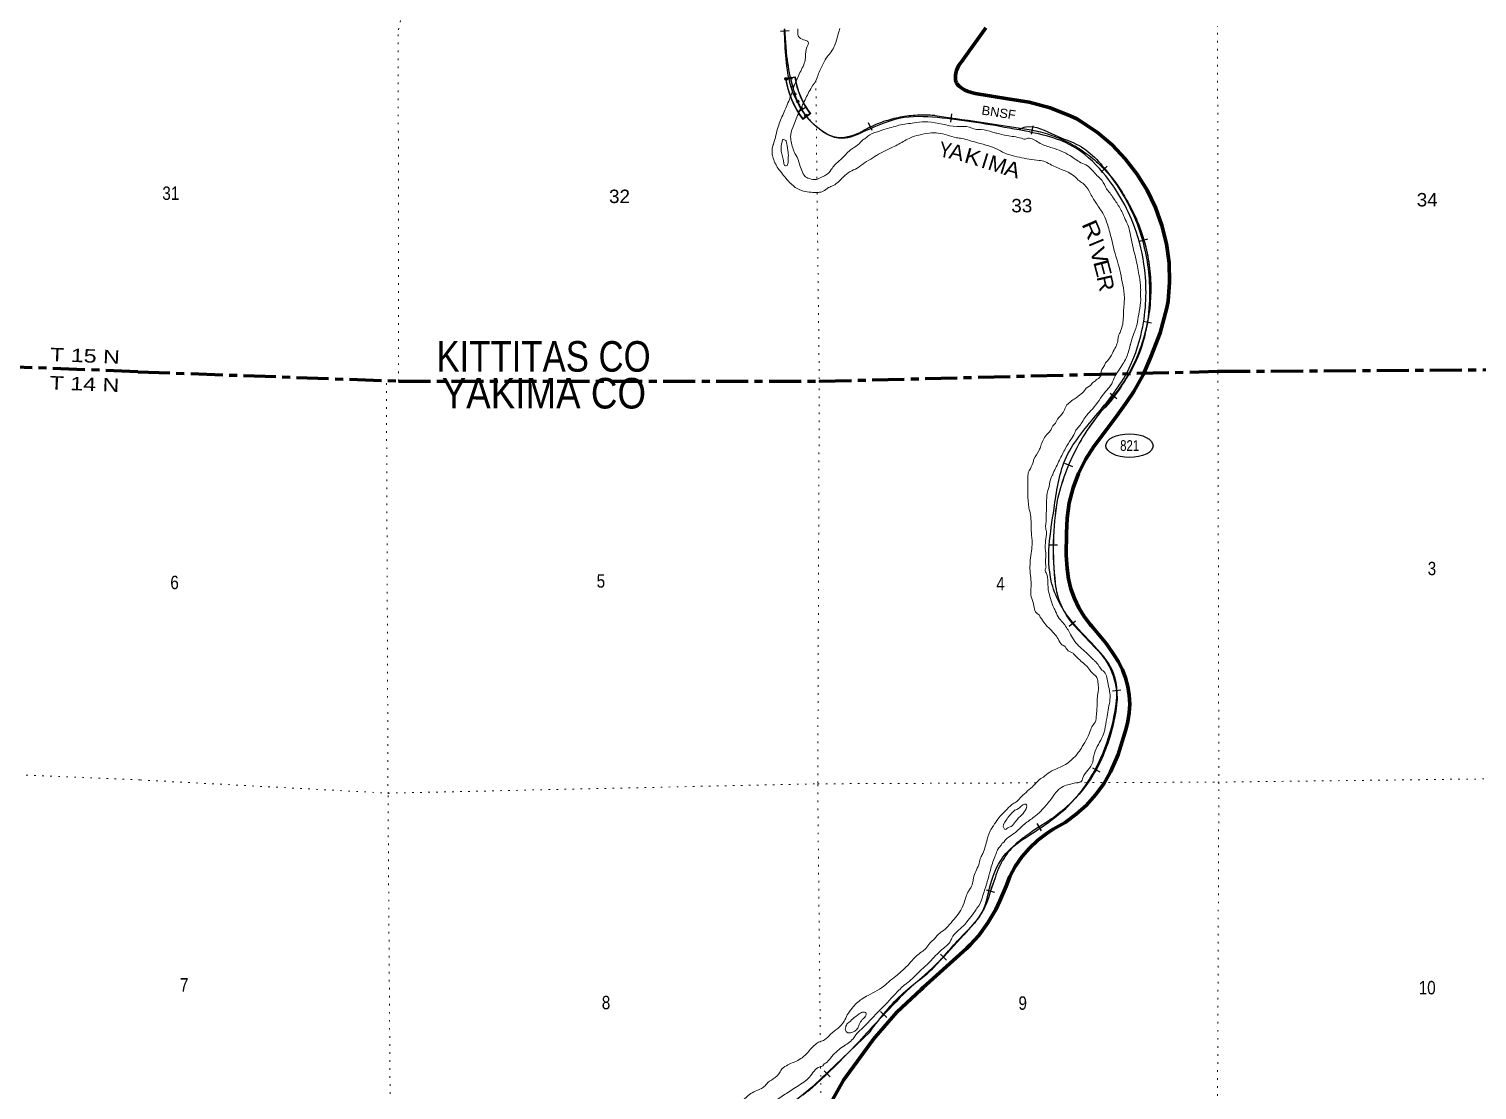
# Model space of a CAD drawing. Header units: feet. Extents: x -6 to 252658, y -374658 to -170635.
# Drawn here: x 124427 to 143383, y -288362 to -274474 of the extents above; entities that cross this region are included whole.
import ezdxf
from ezdxf.enums import TextEntityAlignment as Align

# ---------------------------------------------------------------- set-up
doc = ezdxf.new("R2010")
doc.units = ezdxf.units.FT
doc.header["$LTSCALE"] = 70
doc.header["$PDMODE"] = 32
doc.header["$PDSIZE"] = 35
doc.linetypes.add('DOTTED', pattern=[1.5, 0.3, -1.2])
doc.linetypes.add('LONG_DASH_SHORT_DASH', pattern=[9.9, 6, -1.2, 1.5, -1.2])
for name, color, linetype, lineweight in [('11', 7, 'LONG_DASH_SHORT_DASH', 60), ('17', 7, 'Continuous', 25), ('23', 7, 'Continuous', 70), ('34', 7, 'Continuous', 25), ('39', 7, 'Continuous', 13), ('6', 7, 'DOTTED', 25), ('7', 7, 'DOTTED', 13)]:
    doc.layers.add(name, color=color, linetype=linetype, lineweight=lineweight)
doc.layers.add('12', color=7, linetype='Continuous')
doc.layers.add('41', color=7, linetype='Continuous')

msp = doc.modelspace()

# ---------------------------------------------------------------- linework, layer by layer
at = {"layer": '11'}
msp.add_line((125851.92, -278960.85), (123724.54, -278878.99), dxfattribs=at)
for points in [[(139991.69, -278955.12), (145289.24, -278925.05), (150562.6, -278877.95), (155787.41, -278802.25), (157314.66, -278795.95)], [(125851.92, -278960.85), (129263.92, -279082.23), (134772.1, -279084.42), (139991.15, -278955.12)]]:
    msp.add_lwpolyline(points, dxfattribs=at)
at = {"layer": '17'}
msp.add_ellipse((138832.83, -279928.24), major_axis=(-309.24, 1), ratio=0.500121, dxfattribs=at)
at = {"layer": '23'}
for points in [[(138166.66, -280291.6), (138257.04, -280110.19), (138365.88, -279939.22), (138645.97, -279568.49), (138798.95, -279355.83), (138890.14, -279221.01), (139013.8, -278999.3), (139113.61, -278765.88), (139235.05, -278450.14), (139322.82, -278123.43), (139340.05, -278036.85), (139358.5, -277786.9), (139350.73, -277536.4), (139316.81, -277288.08), (139257.12, -277044.67), (139172.31, -276808.83), (139063.32, -276583.14), (138931.33, -276370.09), (138777.8, -276172), (138604.4, -275991.04), (138413.04, -275829.2), (138205.81, -275688.25), (138143.77, -275651.91), (138056.15, -275610.44), (137793.09, -275507.9), (137520.75, -275433.42), (137242.12, -275387.82), (136812.08, -275318.18), (136766.07, -275307.91), (136721.39, -275292.9), (136678.53, -275273.29), (136637.94, -275249.32), (136623.25, -275238.42), (136598.27, -275219.72), (136577.04, -275194.7), (136571.38, -275185.77), (136564.96, -275172.81), (136559.92, -275159.24), (136556.33, -275145.23), (136555.77, -275141.46), (136553.63, -275116.46), (136554.86, -275091.46), (136555.26, -275083.29), (136560.33, -275050.66), (136568.79, -275018.75), (136580.53, -274987.89), (136595.44, -274958.43), (136613.34, -274930.69), (136634.05, -274904.98), (136950.43, -274457.32)], [(134478.47, -289321.91), (135089.67, -288234.72), (135484.09, -287694.86), (135505.23, -287669.03), (135788.31, -287341.45), (136104.08, -287045.25), (136134.29, -287020), (136698.28, -286510.9), (136723.33, -286488.29), (136745.9, -286463.34), (136859.62, -286337.63), (136979.47, -286173.49), (137081.5, -285997.73), (137135.29, -285883.8), (137218.25, -285693.36), (137265.57, -285568.28), (137338.65, -285434.93), (137425.27, -285309.96), (137524.48, -285194.73), (137635.19, -285090.5), (137756.19, -284998.41), (137833.44, -284949.26), (137989.58, -284859.27), (138135.46, -284753.45), (138269.48, -284632.97), (138390.18, -284499.14), (138496.22, -284353.42), (138586.45, -284197.42), (138659.88, -284032.84), (138683.1, -283968.72), (138789.5, -283629.05), (138811.12, -283539.81), (138829.36, -283425.69), (138835.56, -283310.29), (138829.67, -283194.88), (138811.75, -283080.71), (138781.99, -282969.04), (138740.73, -282861.09), (138688.4, -282758.05), (138633.05, -282671.46), (138530.3, -282523.21), (138335.09, -282286.3), (138322.19, -282271.44), (138240, -282164.45), (138169.44, -282049.45), (138111.29, -281927.7), (138066.19, -281800.55), (138034.62, -281669.37), (138016.94, -281535.62), (138003.82, -281361.48), (138006.33, -281071.35), (138015.17, -280878.17), (138045.06, -280677.7), (138095.74, -280481.47), (138166.66, -280291.6)]]:
    msp.add_lwpolyline(points, dxfattribs=at)
at = {"layer": '34', "lineweight": 13}
for p, q in [((134314.65, -274475.5), (134337.75, -274768.92)), ((134330.46, -275119.77), (134459.52, -275100.26)), ((134340.11, -275126.4), (134452.83, -275109.36)), ((134555.72, -275657.34), (134660.65, -275582.28)), ((134650.34, -275579.81), (134557.6, -275646.15)), ((134694.25, -275717.8), (134694.41, -275717.94)), ((136722.12, -275669.98), (137547.91, -275796.29)), ((138100.99, -282273.75), (138387.93, -282578.53))]:
    msp.add_line(p, q, dxfattribs=at)
at = {"layer": '34'}
for p, q in [((134265.7, -274502.29), (134375.97, -274493.6)), ((134493.59, -275558.61), (134587.65, -275500.4)), ((136493.6, -275695.66), (136508.92, -275586.11)), ((135464.95, -275804.95), (135418.1, -275704.75)), ((137551.71, -275851.47), (137572.38, -275742.81)), ((138460.78, -276347.38), (138540.51, -276270.72)), ((138968.68, -277250.63), (139075.01, -277220.17)), ((139013.48, -278299.96), (139122.16, -278320.53)), ((138581.16, -279239.68), (138667.16, -279309.24)), ((137983.43, -280159.18), (138085.3, -280202.29)), ((137781.01, -281225.63), (137891.61, -281227.25)), ((138042.73, -282292.41), (138126.99, -282220.75)), ((138609.26, -283137.96), (138719.22, -283125.98)), ((138347.08, -284145.55), (138445.06, -284196.87)), ((137617.96, -284875.26), (137677.42, -284968.53)), ((136958.13, -285743.36), (137064.32, -285774.33)), ((136360.34, -286583.21), (136438.12, -286661.85)), ((135575.46, -287335.12), (135655.69, -287411.26)), ((134837.37, -288109.62), (134914.72, -288188.68))]:
    msp.add_line(p, q, dxfattribs=at)
for points in [[(134315.55, -274472.95), (134338.84, -274768.83), (134340.15, -274784.12), (134344.72, -274828.38), (134350.27, -274872.31), (134356.29, -274916.09), (134363.2, -274960.12), (134370.75, -275003.66), (134379.1, -275047.19), (134388.5, -275090.65), (134398.3, -275133.71), (134408.9, -275176.76), (134420.55, -275219.73), (134432.59, -275262.32), (134443.5, -275298.23), (134447.7, -275313.37), (134452.22, -275328.3), (134456.99, -275343.17), (134461.96, -275358.07), (134467.26, -275372.8), (134472.79, -275387.37), (134478.52, -275401.98), (134484.58, -275416.41), (134490.86, -275430.67), (134497.43, -275444.97), (134504.21, -275459.01), (134511.16, -275473.01), (134518.46, -275486.91), (134525.98, -275500.57), (134533.76, -275514.16), (134541.68, -275527.62), (134549.95, -275540.98), (134558.35, -275554.12), (134567.08, -275567.17), (134575.95, -275579.99), (134585.08, -275592.76), (134594.42, -275605.27), (134604, -275617.63), (134613.72, -275629.85), (134623.77, -275641.89), (134633.97, -275653.8), (134644.38, -275665.47), (134654.94, -275677), (134665.79, -275688.27), (134676.81, -275699.41), (134687.94, -275710.31), (134694.99, -275716.99), (134709.88, -275730.12), (134725.01, -275742.85), (134740.35, -275755.33), (134755.95, -275767.71), (134771.75, -275779.67), (134787.7, -275791.3), (134803.88, -275802.85), (134820.27, -275813.97), (134836.82, -275824.77), (134853.67, -275835.39), (134870.59, -275845.6), (134887.64, -275855.64), (134898.95, -275861.95), (134900.8, -275862.8), (134906.8, -275865.41), (134912.86, -275867.97), (134918.9, -275870.36), (134925.03, -275872.65), (134931.19, -275874.87), (134937.38, -275876.98), (134943.61, -275878.93), (134949.89, -275880.83), (134956.18, -275882.6), (134962.51, -275884.26), (134968.84, -275885.78), (134975.23, -275887.22), (134981.63, -275888.58), (134988.05, -275889.76), (134994.49, -275890.87), (135000.97, -275891.85), (135007.46, -275892.73), (135013.94, -275893.47), (135020.45, -275894.13), (135026.94, -275894.67), (135033.49, -275895.08), (135040, -275895.39), (135046.56, -275895.59), (135053.08, -275895.65), (135059.64, -275895.63), (135066.16, -275895.46), (135072.7, -275895.2), (135079.2, -275894.84), (135085.75, -275894.35), (135092.24, -275893.71), (135098.73, -275893), (135105.26, -275892.16), (135105.56, -275892.13), (135119.37, -275889.5), (135133.06, -275886.55), (135146.73, -275883.38), (135160.44, -275880.02), (135174, -275876.37), (135187.45, -275872.49), (135200.96, -275868.44)], [(135200.96, -275868.44), (135214.32, -275864.09), (135227.55, -275859.52), (135240.82, -275854.68), (135253.89, -275849.65), (135266.94, -275844.46), (135279.92, -275838.95), (135292.69, -275833.22), (135305.43, -275827.27), (135318.06, -275821.17), (135328.05, -275816.09), (135340.43, -275808.86), (135364.63, -275795.3), (135389.23, -275782.13), (135413.96, -275769.3), (135438.94, -275756.84), (135464.13, -275745.07), (135489.62, -275733.49), (135515.19, -275722.42), (135541, -275711.86), (135566.88, -275701.82), (135593.04, -275692.13), (135619.3, -275682.78), (135645.77, -275674.13), (135672.35, -275665.8), (135699.16, -275658.01), (135726.09, -275650.54), (135753.07, -275643.75), (135780.16, -275637.28), (135807.33, -275631.32), (135834.74, -275625.88), (135862.07, -275620.92), (135889.66, -275616.32), (135917.16, -275612.36), (135944.92, -275608.75), (135972.56, -275605.78), (136000.33, -275603.15), (136028.01, -275600.99), (136055.94, -275599.36), (136083.76, -275598.35), (136111.54, -275597.67), (136139.55, -275597.49), (136167.32, -275597.78), (136195.18, -275598.57), (136223.1, -275600), (136250.79, -275601.73), (136278.58, -275603.95), (136285.82, -275604.68), (136462.28, -275633.52), (136638.37, -275658.13), (136722.27, -275668.9), (137548.09, -275795.21), (137578.54, -275801), (137608.67, -275807.45), (137638.71, -275814.42), (137668.86, -275821.78), (137698.71, -275829.8), (137728.28, -275838.31), (137757.97, -275847.19), (137787.35, -275856.75), (137816.47, -275866.8), (137845.66, -275877.39), (137874.41, -275888.45), (137903.08, -275899.86), (137931.64, -275911.96), (137959.75, -275924.51), (137987.76, -275937.59), (138015.53, -275950.99), (138043.18, -275965.09), (138070.42, -275979.47), (138097.53, -275994.54), (138124.21, -276009.9), (138150.82, -276025.78), (138176.97, -276042.12), (138202.85, -276058.95), (138228.5, -276076.1), (138253.83, -276093.91), (138278.94, -276112.03), (138303.59, -276130.61), (138328.02, -276149.51), (138351.97, -276169.05), (138375.67, -276188.9), (138398.96, -276209.03), (138421.99, -276229.65), (138444.56, -276250.74), (138466.87, -276272.31), (138488.8, -276293.99), (138510.25, -276316.31), (138531.29, -276338.9), (138552.1, -276361.81), (138572.31, -276384.98), (138592.22, -276408.81), (138611.76, -276432.75), (138630.67, -276457.11), (138649.38, -276481.63), (138667.61, -276506.77), (138685.28, -276531.99), (138702.54, -276557.49), (138719.54, -276583.48), (138735.77, -276609.7), (138751.8, -276636.05)], [(138751.8, -276636.05), (138767.21, -276662.83), (138782.38, -276689.93), (138783.73, -276692.52), (138790.8, -276704.34), (138811, -276738.75), (138830.34, -276773.68), (138849.23, -276808.87), (138867.5, -276844.21), (138885.2, -276880.01), (138902.14, -276916.15), (138918.53, -276952.73), (138934.42, -276989.28), (138949.43, -277026.35), (138963.79, -277063.56), (138977.73, -277101.03), (138990.85, -277138.53), (139003.27, -277176.68), (139015.2, -277214.78), (139026.17, -277253.09), (139036.83, -277291.47), (139046.61, -277330.39), (139055.7, -277369.12), (139064.15, -277408.01), (139072.04, -277447.35), (139078.91, -277486.59), (139085.47, -277525.9), (139091.08, -277565.42), (139096.26, -277605.2), (139100.53, -277644.71), (139104.05, -277684.53), (139107.07, -277724.31), (139109.45, -277764.23), (139110.82, -277804.05), (139111.75, -277844.13), (139111.98, -277884.04), (139111.37, -277923.97), (139110.07, -277963.73), (139108.14, -278003.63), (139105.7, -278043.49), (139102.25, -278083.23), (139098.28, -278122.93), (139093.49, -278162.64), (139088.18, -278202.31), (139081.99, -278241.68), (139075.29, -278281), (139067.88, -278320.15), (139059.65, -278359.32), (139050.84, -278398.12), (139041.39, -278437.07), (139031.18, -278475.53), (139020.32, -278514.12), (139008.71, -278552.23), (138996.57, -278590.29), (138983.86, -278627.98), (138970.33, -278665.7), (138956.02, -278702.92), (138941.32, -278739.9), (138925.81, -278776.9), (138909.83, -278813.34), (138893.14, -278849.61), (138875.57, -278885.58), (138862.39, -278911.97), (138857.71, -278920.8), (138839.76, -278954.36), (138821.34, -278987.49), (138802.14, -279020.5), (138782.29, -279052.9), (138762.13, -279085.02), (138741.19, -279117.01), (138719.92, -279148.4), (138698.03, -279179.51), (138680.57, -279203.23), (138674.62, -279210.95), (138572.88, -279336.75), (138473.4, -279464.16), (138464.16, -279477.12), (138449.97, -279494.42), (138419.34, -279532.51), (138389.22, -279570.97), (138360.11, -279610.16), (138331.51, -279649.72), (138303.65, -279689.97), (138276.3, -279730.58), (138250.01, -279771.65), (138224.21, -279813.09), (138199.22, -279854.94), (138174.95, -279897.47), (138151.51, -279940.15), (138128.54, -279983.46), (138106.67, -280026.95), (138085.26, -280071.09), (138064.96, -280115.42), (138045.15, -280160.1), (138026.19, -280204.92), (138007.96, -280250.43), (137990.84, -280296.13), (137974.26, -280341.91), (137958.43, -280388.38), (137943.47, -280434.71), (137929.29, -280481.45)], [(137929.29, -280481.45), (137916.18, -280528.64), (137903.65, -280575.66), (137891.92, -280623.09), (137887.88, -280640.94), (137877.08, -280708.27), (137867.89, -280775.49), (137859.85, -280842.91), (137852.51, -280910.84), (137846.78, -280978.64), (137842.26, -281046.24), (137838.45, -281114.36), (137836.24, -281182.35), (137835.26, -281250.15), (137835.35, -281318.52), (137836.73, -281386.32), (137838.88, -281454.25), (137842.57, -281522.42), (137847.54, -281590.03), (137853.66, -281657.82), (137860.61, -281725.36), (137862.02, -281736.51), (137863.9, -281753.11), (137866.14, -281769.56), (137868.68, -281785.98), (137871.41, -281802.47), (137874.51, -281818.82), (137877.89, -281835.06), (137881.47, -281851.37), (137885.41, -281867.52), (137889.63, -281883.58), (137894.14, -281899.68), (137898.93, -281915.57), (137903.89, -281931.44), (137909.23, -281947.26), (137914.85, -281962.87), (137920.74, -281978.45), (137926.82, -281993.91), (137933.28, -282009.33), (137939.9, -282024.54), (137946.9, -282039.71), (137954.07, -282054.67), (137961.52, -282069.6), (137969.24, -282084.3), (137977.25, -282098.89), (137985.42, -282113.36), (137993.97, -282127.7), (138002.69, -282141.91), (138011.68, -282155.9), (138020.84, -282169.79), (138030.36, -282183.44), (138040.07, -282196.98), (138049.94, -282210.3), (138060.09, -282223.51), (138070.5, -282236.48), (138081.19, -282249.34), (138091.95, -282261.99), (138101.8, -282273.01), (138388.71, -282577.76), (138400.25, -282589.08), (138411.5, -282600.62), (138422.55, -282612.36), (138433.53, -282624.3), (138444.2, -282636.44), (138454.6, -282648.71), (138464.94, -282661.17), (138474.95, -282673.85), (138484.72, -282686.66), (138494.35, -282699.72), (138503.65, -282712.86), (138512.82, -282726.14), (138521.74, -282739.68), (138530.33, -282753.29), (138538.73, -282767.1), (138546.93, -282780.98), (138554.88, -282795.12), (138562.56, -282809.27), (138569.99, -282823.68), (138577.15, -282838.09), (138584.12, -282852.71), (138590.77, -282867.4), (138597.15, -282882.23), (138603.34, -282897.11), (138609.2, -282912.21), (138614.88, -282927.37), (138620.22, -282942.6), (138625.37, -282957.91), (138630.13, -282973.35), (138634.69, -282988.84), (138638.99, -283004.35), (138643.03, -283020), (138646.75, -283035.72), (138650.2, -283051.57), (138653.47, -283067.36), (138656.33, -283083.28), (138658.94, -283099.2), (138661.34, -283115.2), (138663.43, -283131.14), (138665.19, -283147.28), (138666.75, -283163.36), (138667.92, -283179.44)], [(138667.92, -283179.44), (138668.95, -283195.53), (138669.6, -283211.75), (138669.98, -283227.85), (138670.11, -283243.95), (138669.97, -283260.18), (138669.43, -283276.28), (138669.31, -283280.71), (138664.52, -283323.38), (138658.77, -283365.87), (138652.49, -283408.32), (138645.44, -283450.59), (138637.5, -283492.91), (138628.94, -283534.84), (138619.7, -283576.94), (138609.61, -283618.54), (138598.85, -283660.3), (138587.24, -283701.56), (138575.1, -283742.77), (138562.31, -283783.6), (138548.63, -283824.49), (138534.12, -283864.85), (138519.18, -283904.96), (138503.37, -283945.12), (138487.03, -283984.68), (138469.94, -284024.07), (138451.88, -284063.17), (138433.53, -284101.81), (138414.41, -284140.28), (138394.63, -284178.06), (138377.03, -284208.17), (138358.85, -284237.71), (138340.16, -284266.94), (138321.02, -284296.15), (138301.29, -284324.79), (138281.14, -284352.94), (138260.55, -284381.09), (138239.35, -284408.65), (138217.75, -284435.75), (138195.53, -284462.71), (138173, -284489.04), (138150.11, -284515.17), (138126.53, -284540.9), (138102.64, -284565.99), (138078.23, -284590.77), (138053.57, -284615.19), (138028.23, -284639.21), (138002.73, -284662.68), (137976.55, -284685.76), (137950.22, -284708.29), (137923.37, -284730.52), (137896.2, -284752.1), (137868.62, -284773.22), (137840.79, -284793.96), (137812.37, -284814.15), (137783.7, -284833.95), (137754.72, -284853.11), (137725.49, -284871.9), (137719.45, -284875.52), (137696.37, -284890.02), (137637.25, -284927.72), (137578.56, -284966.6), (137520.56, -285007.01), (137467.47, -285044.86), (137452.8, -285054.94), (137438.46, -285065.29), (137424.29, -285075.9), (137410.15, -285086.73), (137396.32, -285097.84), (137382.75, -285109.15), (137369.21, -285120.67), (137355.98, -285132.48), (137343.01, -285144.49), (137330.12, -285156.8), (137317.57, -285169.25), (137305.14, -285181.88), (137292.93, -285194.83), (137281.08, -285207.92), (137269.38, -285221.26), (137257.88, -285234.73), (137246.61, -285248.51), (137238.51, -285258.74), (137232.47, -285266.81), (137221.98, -285281.28), (137211.63, -285295.9), (137201.57, -285310.81), (137191.86, -285325.8), (137182.37, -285341.03), (137173.1, -285356.33), (137164.11, -285371.93), (137155.41, -285387.54), (137146.99, -285403.44), (137138.86, -285419.36), (137130.95, -285435.49), (137123.39, -285451.71), (137116.12, -285468.07), (137109.07, -285484.53), (137102.37, -285501.21), (137095.9, -285517.96), (137089.77, -285534.8), (137083.87, -285551.71)], [(137083.87, -285551.71), (137078.39, -285568.8), (137077.99, -285570.02), (137024.84, -285718.93), (137005.18, -285786.34), (137000.82, -285802.85), (136996.09, -285819.19), (136991.07, -285835.45), (136985.85, -285851.76), (136980.27, -285867.88), (136974.44, -285883.84), (136968.38, -285899.84), (136961.97, -285915.64), (136955.3, -285931.27), (136948.34, -285946.93), (136941.13, -285962.33), (136933.73, -285977.67), (136925.95, -285992.92), (136917.94, -286007.91), (136909.64, -286022.82), (136901.18, -286037.59), (136892.34, -286052.26), (136883.36, -286066.7), (136874.01, -286081.03), (136864.51, -286095.13), (136854.73, -286109.14), (136844.72, -286122.91), (136834.44, -286136.5), (136824, -286149.95), (136813.2, -286163.2), (136802.25, -286176.32), (136791.05, -286189.17), (136783.53, -286197.59), (136664.99, -286331.89), (136402.88, -286617.94), (136306.34, -286713.42), (136208.16, -286806.15), (136108.35, -286897.22), (136007.46, -286986.85), (136007.2, -286986.96), (135976.94, -287012.39), (135947.08, -287038.71), (135917.69, -287065.17), (135888.66, -287092.25), (135860.16, -287120.12), (135832.14, -287148.12), (135804.62, -287176.58), (135777.61, -287205.84), (135751.5, -287232.75), (135572.55, -287421.29), (135397.04, -287614.93), (135290.73, -287731.55), (134989.54, -288040.58), (134882.52, -288141.83), (134846.32, -288177.25), (134791.21, -288229.71), (134734.67, -288281.09), (134677.93, -288331.52), (134620.35, -288380.95)], [(130859.99, -291520.25), (132789.64, -289898.78), (133662.62, -289145.03), (134705.45, -288297.51), (135436.38, -287599.16)]]:
    msp.add_lwpolyline(points, dxfattribs=at)
at = {"layer": '34', "lineweight": 13}
for points in [[(137076.95, -285569.66), (137023.8, -285718.59), (137004.13, -285786.04)], [(136782.71, -286196.85), (136664.18, -286331.15), (136402.09, -286617.17)], [(135396.23, -287614.19), (135289.93, -287730.79), (134988.77, -288039.79), (134881.76, -288141.03)]]:
    msp.add_lwpolyline(points, dxfattribs=at)
for centre, radius, start, end in [((136869.04, -274543.66), 2541.29, 185.0852, 197.27991), ((135487.61, -274951.62), 1168.73, 188.27041, 217.13332), ((135487.61, -274951.62), 1160.73, 188.66044, 216.75249), ((135487.61, -274951.62), 1046.73, 188.66744, 216.88049), ((135487.61, -274951.62), 1038.73, 188.27042, 217.31233), ((135308.72, -275063.52), 897.59, 195.17836, 226.79699), ((136134.49, -277194.36), 1595.77, 84.56336, 120.33325), ((137990.5, -265533.34), 10215.68, 260.39338, 262.86774), ((135450.8, -274869.5), 1136.65, 228.27183, 240.92607), ((137227.35, -277536.3), 1769.29, 28.46383, 79.56158), ((135054.24, -275521.05), 375.69, 245.50244, 277.87671), ((134959.23, -275100.41), 806.21, 280.46985, 297.26707), ((136824.56, -277873.07), 2286.28, 332.98761, 31.0732), ((136928.21, -277906.89), 2178.63, 323.50771, 332.54196), ((145858.17, -285097.06), 9288.46, 140.6093, 142.76268), ((140615.67, -281267.07), 2799.83, 140.24202, 167.07311), ((141733.01, -281279.78), 3898.93, 170.56639, 186.72907), ((138810.25, -281634.54), 954.79, 186.13819, 222.02605), ((137744.61, -283242.35), 924.4, 357.62684, 45.89876), ((136222.43, -283022.4), 2459.39, 331.98672, 353.9731), ((136668.85, -283182.93), 1991.03, 301.82872, 330.03104), ((139841.43, -288305.37), 4034.3, 121.7441, 126.05772), ((138038.32, -285885.44), 1017.2, 124.18163, 141.91926), ((138057.82, -285878.26), 1028.27, 142.90405, 162.5353), ((136059.14, -285541.78), 976.04, 317.8445, 345.5076), ((130916.26, -281133.57), 7756.56, 311.01826, 315.01169), ((137457.52, -288738.87), 2275.36, 129.6087, 137.61657), ((146519.02, -297580.09), 14934.38, 135.99614, 138.13998), ((131818.68, -285041.74), 4357.53, 308.99487, 314.66331)]:
    msp.add_arc(centre, radius, start, end, dxfattribs=at)
at = {"layer": '34', "linetype": 'DOTTED', "lineweight": 100}
msp.add_arc((135487.61, -274951.62), 1105.96, 188.2704, 217.31231, dxfattribs=at)
at = {"layer": '34'}
for points in [[(135436.38, -287599.16), (135879.81, -287085.84), (136228.71, -286797.97), (136606.69, -286381.49), (136906.9, -286027.87), (137014.4, -285671.93), (137215.83, -285267.02), (137526.98, -285023.61), (138057.59, -284617.83), (138454.2, -284022.68), (138634.31, -283461.52), (138646.39, -282972.02), (138090.48, -282244.8), (137809.06, -281699.71), (137845.51, -280752.69), (137990.88, -280115.6), (138391.62, -279534.43), (138796.58, -278977.31), (138996.79, -278419.96), (139032.51, -277627.37), (138895.38, -277056.92), (138484.19, -276352.47), (138083.92, -276006.97), (137387.67, -275796.45), (136380.73, -275640.8), (135884.88, -275635.12), (135354.43, -275818.28), (135078.14, -275906.96), (134685.08, -275707.83), (134406.23, -275236.9), (134317.79, -274483.5)], [(137387.58, -275784.41), (137475.67, -275755.56), (137858.25, -275865.21), (138172.29, -275999.13), (138593.07, -276413.71), (138865.75, -276868.64), (139016.26, -277294.46), (139093.94, -278023.97), (138898.35, -278861.44), (138717.77, -279160.51), (138483.31, -279455.41), (138424.79, -279504.55)]]:
    msp.add_spline(points, degree=3, dxfattribs=at)
msp.add_point((134340.11, -275126.4), dxfattribs=at)
at = {"layer": '39'}
for points in [[(134392.86, -275367.87), (134519.3, -275045.71), (134586.39, -274881.82), (134605.49, -274726.93), (134623.85, -274638.27), (134587.38, -274620.94), (134512.41, -274586.34), (134495.89, -274562.59), (134493.27, -274530.53), (134492.11, -274472.49)], [(134500.25, -275582.49), (134586.42, -275401.52), (134671.62, -275239.28), (134739.62, -275121.53), (134756.79, -275075.03), (134822.23, -274929.24), (134878.62, -274833.78), (134902.2, -274807.23), (134989.53, -274650.96), (135025.25, -274525.82), (135042.45, -274468.7)], [(138461.03, -278994.5), (138458.55, -278983.44), (138504.7, -278878.18), (138527.93, -278833.57), (138543.72, -278819.21), (138610.02, -278717.54), (138652.58, -278634.41), (138679.16, -278555.62), (138690.05, -278495.2), (138716.86, -278428.45), (138753.4, -278241.1), (138754.09, -278172.87), (138766.65, -277992.02), (138745.3, -277821.9), (138675.14, -277516.31), (138666.57, -277488.39), (138586.3, -277178.99), (138532.6, -276997.47), (138482.22, -276884.11), (138382.93, -276733.62), (138303.99, -276596.75), (138221.68, -276494.06), (138162.67, -276453.11), (138129.9, -276419.66), (137833.81, -276267.12), (137667.79, -276196.21), (137649.69, -276194.57), (137391.89, -276153.61), (137264.78, -276122.07), (137143.32, -276070.34), (137127.07, -276060.63), (136842.08, -275964.03), (136638.21, -275907.95), (136567.73, -275897.34), (136329.61, -275835.91), (136211.2, -275838.31), (136075.15, -275863.11), (135967.38, -275897.4), (135889.84, -275937.08), (135732.88, -276022.52), (135522.11, -276129.11), (135474.51, -276160.17), (135365.34, -276224.57), (135268.34, -276296.76), (135174.83, -276340.79), (135083.86, -276412.84), (135068.12, -276429.21), (135030.72, -276468.1), (134953.49, -276523.83), (134893.79, -276551.12), (134822.43, -276598.72), (134760.47, -276614.01), (134664.06, -276611.94), (134567.37, -276595.83), (134458.02, -276547.87), (134400.85, -276498.86), (134275.59, -276354.9), (134234.35, -276299.55), (134163.13, -276146.49), (134153.89, -276084.47), (134170.05, -275985.82), (134173.87, -275975.7), (134233.83, -275753.77), (134302.79, -275581.83), (134381.51, -275395.63), (134392.86, -275367.87)], [(136039.22, -275698.52), (135940.25, -275713.18), (135841.28, -275727.85), (135738.65, -275757.17), (135647.01, -275782.83), (135533.38, -275819.48), (135406.95, -275879.34), (135368.46, -275910.5), (135357.35, -275915.72), (135300.23, -275973.05), (135207.1, -276037.14), (135195.22, -276045.41), (135074.99, -276162.21), (134972.41, -276256.57), (134929.35, -276313.62), (134854.51, -276389.38), (134792.84, -276418.72), (134759.07, -276437.46), (134709.01, -276444.49), (134622.31, -276426.17), (134593.9, -276410.69), (134575.42, -276388.99), (134533.6, -276303.56), (134470.05, -276132.27), (134463.84, -276122.36), (134408.67, -275968.97), (134397.03, -275886.93), (134424.81, -275765.98), (134499.59, -275583.87), (134500.25, -275582.49)], [(138156.31, -284336.75), (138196.44, -284328.05), (138223.84, -284275.74), (138287.82, -284173.71), (138352.08, -284070.09), (138359.46, -284017.33), (138456.92, -283781.05), (138493.61, -283706.08), (138508.51, -283645.58), (138535.4, -283498.66), (138553.73, -283388.7), (138577.56, -283166.94), (138553.73, -283047.81), (138502.41, -282890.2), (138473.09, -282864.54), (138403.26, -282770.86), (138370.53, -282739.41), (138358.25, -282727.62), (138206.86, -282582.2), (138170.12, -282550.83), (138048.25, -282374.71), (137961.4, -282244.03), (137899.44, -282169.92), (137855.71, -282073.6), (137824.37, -282010.02), (137809.31, -281958.16), (137776.65, -281849.2), (137763.82, -281711.74), (137741.83, -281594.44), (137727.17, -281561.45), (137740.57, -281518.11), (137738.22, -281500.1), (137737.19, -281343.61), (137730.83, -281279.21), (137734.5, -281180.25), (137745.49, -281055.62), (137734.5, -280989.64), (137741.83, -280927.33), (137741.62, -280845.91), (137744.56, -280789.66), (137747.78, -280645.13), (137763.36, -280516.4), (137780.42, -280463.89), (137808.23, -280344.94), (137827.61, -280308.44), (137835.28, -280290.23), (137916.28, -280118.03), (137996.58, -279961.48), (138066.22, -279847.85), (138113.87, -279767.21), (138132.2, -279726.89), (138176.19, -279671.9), (138274.34, -279528.93), (138347.08, -279449.2), (138520.74, -279221.05), (138586.08, -279141.4), (138634.32, -279040.1), (138747.24, -278857.24), (138787.95, -278782.17), (138842.9, -278612.52), (138844.76, -278604.45), (138907.34, -278414.58), (138932, -278339.84), (138953.6, -278210.99), (138978.68, -278053.97), (138978.83, -277957.65), (138979.05, -277865.34), (138962.13, -277717.2), (138919.81, -277501.35), (138847.3, -277177.74), (138818.91, -277059.92), (138776.95, -276966.46), (138732.82, -276865.02), (138656.04, -276736.14), (138566.56, -276609.4), (138551.9, -276591.07), (138533.57, -276565.41), (138474, -276458.88), (138406.4, -276390.02), (138281.53, -276266.12), (138196.35, -276224.52), (138054.07, -276132.25), (137819.19, -276030.63), (137665.45, -275971.52), (137521.56, -275902.18), (137503.49, -275902.55), (137481.58, -275912.96), (137419.27, -275905.63), (137228.66, -275868.97), (137096.7, -275839.65), (137041.72, -275824.98), (136890.89, -275788.48), (136812.63, -275786.49), (136737.49, -275760.22), (136574.37, -275749.84), (136194.28, -275690.15), (136039.22, -275698.52)], [(134292.83, -275920.12), (134271.46, -276037.95), (134276.52, -276092.03), (134309.42, -276235.84), (134317.96, -276261.75), (134340.15, -276267.32), (134357.86, -276248.91), (134362.96, -276200.65), (134367.15, -276106.25), (134360.35, -276066.26), (134339.95, -275946.28), (134333.7, -275934.36), (134293.29, -275921.13)], [(138101.86, -282654.54), (138087.49, -282638.78), (138063.26, -282631.24), (138006.09, -282582.23), (137993.65, -282562.42), (137948.93, -282533.22), (137899.28, -282457.97), (137847.71, -282386.78), (137708.22, -282233.08), (137677.26, -282189.56), (137664.9, -282173.75), (137654.36, -282147.89), (137629.93, -282130.32), (137570.82, -281981.02), (137542.8, -281881.26), (137544.68, -281770.87), (137530.22, -281542.41), (137549.77, -281307.26), (137559.75, -281200.71), (137549.17, -281068.49), (137536.56, -280831.98), (137516.68, -280738.08), (137501.19, -280559.81), (137502.94, -280339.06), (137515.56, -280264.56), (137521.38, -280254.41), (137567.65, -280155.16), (137582.73, -280104.69), (137650.77, -279988.95), (137671.76, -279932.34), (137747.28, -279788.35), (137808.1, -279714.9), (137823.43, -279676.46), (137850.98, -279647.82), (137889.87, -279582.82), (137966.44, -279492.99), (137993.31, -279428.24), (138109.63, -279317.55), (138200.7, -279251.5), (138257.75, -279190.16), (138263.61, -279182.01), (138336.78, -279124.35), (138352.38, -279099.96), (138376.26, -279089.44), (138395.87, -279064.97), (138425.67, -279048.32), (138445.43, -279031.87), (138462.72, -278991.39)], [(131997.74, -289882.49), (132072.64, -289810.75), (132102, -289772.04), (132237.99, -289640.88), (132437.5, -289472.33), (132504.73, -289418.8), (132691.43, -289314.72), (132829.97, -289211.6), (132948.95, -289134.96), (133214.53, -288957.05), (133339.21, -288864.25), (133423.92, -288780.27), (133504.34, -288682.34), (133524.21, -288671.91), (133614.86, -288583.81), (133628.75, -288575.5), (133680.2, -288536.34), (133797.4, -288471.77), (133858.65, -288420.38), (134015.72, -288340.96), (134063.22, -288305.89), (134080.86, -288283.47), (134169.92, -288217.46), (134258.45, -288123.39), (134268.13, -288105.13), (134341.22, -288043.46), (134490.46, -287974.24), (134567.79, -287924.53), (134636.68, -287852.91), (134725.28, -287762.84), (134776.88, -287731.7), (134782.87, -287729.58), (134842.6, -287704.29), (134919.51, -287632.52), (135014.41, -287556.37), (135096.92, -287462.41), (135139.48, -287379.28), (135202.03, -287291.75), (135258.99, -287226.39), (135328.18, -287170.83), (135411.58, -287122.99), (135641.75, -286981.91), (135683.19, -286944.97), (135776.12, -286870.86), (135892.59, -286768.19), (135910.34, -286751.78), (135986.98, -286665.96), (136111.28, -286553.1), (136166.67, -286509.85), (136221.5, -286438.51), (136282.66, -286383.11), (136353.41, -286303.44), (136377.22, -286288.9), (136456.21, -286221.1), (136536.67, -286125.18), (136607.21, -286035.48), (136667.03, -285909.86), (136728.3, -285756.14), (136755.58, -285713.46), (136782.2, -285636.67), (136793.12, -285578.26), (136796.87, -285564.15), (136865.85, -285394.21), (136886.46, -285317.55), (136911.54, -285264.88), (136970.22, -285081.11), (137023.82, -284945.6), (137051.11, -284902.9), (137113.58, -284811.36), (137229.62, -284686.63), (137318.46, -284608.58), (137368.06, -284577.49), (137399.51, -284542.75), (137561.25, -284393.02), (137691.45, -284274.01), (137705.35, -284265.71), (137788.41, -284199.83), (137848.06, -284170.54), (137997.27, -284099.31), (138066.54, -284047.75), (138162.95, -283945.49), (138215.63, -283866.17), (138325.75, -283643.24), (138339.14, -283608.86), (138382.14, -283547.8), (138399.78, -283447.35), (138407.11, -283370.37), (138410.77, -283264.07), (138418.11, -283176.1), (138424.94, -283061.37), (138422.65, -283047.36), (138406.97, -282963.41), (138352.13, -282908.52), (138308.14, -282857.21), (138282.48, -282824.22), (138231.17, -282776.57), (138101.86, -282654.54)], [(136914.34, -285814.33), (136971.16, -285634.72), (137011.48, -285486.27), (137069.01, -285309.86), (137093.94, -285249.16), (137122.92, -285190.39), (137152.4, -285157.7), (137162.01, -285135.43), (137191.73, -285114.77), (137197.56, -285104.61), (137242.82, -285057.56), (137326.03, -284999.69), (137458.28, -284882.67), (137584.94, -284787.82), (137630.44, -284752.78), (137709.17, -284670.94), (137815.1, -284542.4), (137893.44, -284440.5), (137942.88, -284401.38), (138026.51, -284365.58), (138160.47, -284336.79)], [(137338.23, -284696.47), (137312.53, -284717.05), (137218.33, -284829.31), (137190.36, -284940.23), (137206.65, -284951.94), (137228.45, -284937.45), (137284.19, -284912.25), (137341.14, -284846.9), (137441.48, -284740.55), (137486.08, -284659.39), (137487.7, -284639.29), (137477.33, -284621.44), (137437.34, -284630.27), (137358.19, -284690.05), (137335.02, -284699.59)], [(129180.52, -292447.38), (129268.81, -292341.26), (129348.29, -292195.19), (129394.78, -292107.98), (129443.82, -292048.8), (129494.91, -291991.6), (129529.84, -291928.69), (129561.28, -291893.95), (129740.76, -291727.8), (129835.61, -291649.65), (129884.76, -291596.48), (129939.91, -291541.2), (130042.71, -291458.87), (130232.61, -291312.58), (130337.5, -291234.22), (130390.44, -291168.94), (130404.21, -291154.62), (130443.73, -291121.72), (130550.92, -290955.03), (130601.54, -290873.75), (130676.09, -290783.97), (130693.84, -290767.56), (130705.22, -290733.21), (130811.85, -290640.78), (130883.01, -290583.16), (130964.39, -290535.36), (131035.94, -290497.81), (131137.59, -290459.65), (131207.44, -290438.17), (131293.5, -290424.39), (131303.5, -290422.19), (131478.14, -290420.66), (131554.09, -290403.07), (131621.78, -290373.62), (131715.97, -290261.37), (131771.35, -290218.11), (131842.97, -290184.56), (131894.64, -290157.44), (131969.82, -290099.74), (132058.93, -290035.74), (132137.84, -289963.92), (132277.8, -289830.68), (132372.58, -289748.52), (132497.96, -289691.81), (132547.67, -289666.73), (132654.6, -289590.33), (132660.59, -289588.2), (132785.82, -289523.49), (132845.13, -289476.13), (132870.87, -289457.56), (133006.29, -289400.65), (133016.14, -289390.42), (133057.81, -289365.51), (133178.25, -289260.75), (133316.33, -289133.56), (133458.69, -289020.34), (133502.18, -288985.35), (133569.79, -288951.89), (133589.82, -288949.47), (133654, -288946.18), (133703.59, -288915.08), (133711.47, -288906.89), (133877.4, -288767.1), (133999.77, -288658.3), (134138.12, -288545.16), (134286.74, -288443.84), (134439.36, -288342.45), (134609.79, -288226.65), (134643.28, -288193.87), (134779.2, -288058.71), (134817.05, -288043.9), (134836.62, -288017.42), (134854.53, -288009.03), (134919.51, -287943.52), (135073.33, -287799.96), (135079.27, -287795.83), (135213.77, -287690.79), (135252.07, -287637.91), (135323.54, -287564.61), (135462.83, -287421.65), (135550.8, -287330.01), (135653.44, -287227.38), (135710.25, -287165.07), (135774.4, -287097.26), (135888.03, -286987.29), (135930.18, -286956.14), (136088.7, -286806.77), (136195, -286709.63), (136358.12, -286541.02), (136496.48, -286398.97), (136507.48, -286373.31), (136659.59, -286212.03), (136720.07, -286140.56), (136797.05, -286041.59), (136835.54, -285982.94), (136859.36, -285951.79), (136914.34, -285814.33)], [(135116.46, -287557.83), (135115.75, -287558.91), (135125.16, -287594.83), (135145.57, -287612.48), (135197.71, -287609.42), (135237.5, -287590.57), (135274.89, -287551.69), (135296.08, -287505.12), (135334.97, -287440.12), (135378.27, -287395.11), (135385.6, -287358.84), (135375.37, -287349.02), (135325.16, -287348.02), (135295.41, -287366.69), (135206.34, -287432.68), (135176.81, -287463.38), (135170.91, -287469.52), (135157.02, -287477.82), (135121.83, -287526.69), (135116.27, -287550.88), (135115.75, -287558.91), (135117.18, -287556.74)]]:
    msp.add_spline(points, degree=3, dxfattribs=at)
at = {"layer": '7'}
for p, q in [((129263.92, -279082.23), (129261.09, -274502.07)), ((134726.94, -275149.4), (134741.73, -276436.22))]:
    msp.add_line(p, q, dxfattribs=at)
for points in [[(129152.42, -246905.64), (129257.41, -252637.65), (129183.02, -257923.84), (129199.4, -263257.82), (129330.24, -268556.92), (129394.66, -273848.35), (129261.09, -274502.07)], [(140039.86, -320195.91), (139958.24, -316330.82), (139887.7, -310963.72), (139908.92, -305691.76), (139900.86, -300404.25), (139950.91, -295060.58), (139980.77, -289697.67), (140002.53, -284352.86), (139991.15, -278955.12), (139986.27, -274438.94)], [(134743.83, -276619.18), (134772.04, -279074.38), (134752, -284363.7), (134786.37, -287723.97)], [(129178.53, -291853.36), (129163.69, -289776.91), (129126.98, -284486.28), (129105.99, -279075.78)], [(125881.32, -284303.79), (123754.03, -284215.78), (118267.13, -284047.41), (110771.22, -284177.66), (107586.63, -284134.79), (102289.06, -284090.76), (96976.45, -284045.13), (94409.51, -284047.69)], [(125881.32, -284303.79), (129126.89, -284476.22), (134751.95, -284353.67), (137610.94, -284341.79)], [(138137.96, -284339.61), (139987.82, -284331.96), (145340.3, -284267.83), (150586.1, -284224.54), (155868.34, -284168.46), (157351.51, -284153.42)], [(134789.81, -288060.75), (134809.46, -289982.76), (134664.1, -295046.99), (134698.09, -300368.3), (134609.69, -305672.76), (134564.13, -310964.03), (134656.45, -316275.34), (134791.67, -320227.36)]]:
    msp.add_lwpolyline(points, dxfattribs=at)

# ---------------------------------------------------------------- texts
at = {"layer": '12'}
for s, width, p in [('KITTITAS CO', 0.85, (129760.84, -278958.89)), ('YAKIMA CO', 0.9, (129829.36, -279440.8))]:
    msp.add_text(s, height=400, rotation=359.977, dxfattribs=dict(at, width=width)).set_placement(p)
at = {"layer": '17', "width": 0.8}
msp.add_text('821', height=140, dxfattribs=at).set_placement((138835.73, -279996.55), align=Align.CENTER)
at = {"layer": '34', "width": 1.05}
msp.add_text('BNSF', height=120, rotation=351.304, dxfattribs=at).set_placement((136890.74, -275593.5))
at = {"layer": '41'}
for s, rotation, width, p in [('Y', 350.268, 0.9, (136406.16, -276156.22)), ('A', 347.49, 1.05, (136550.32, -276185.15)), ('K', 344.16, 1.15, (136755.74, -276244.39)), ('M', 342.687, 1.05, (137076.56, -276344.56)), ('A', 344.463, 1.1, (137274.08, -276406.33)), ('R', 293.451, 1.3, (138251.27, -277142.25)), ('V', 287.524, 1.15, (138339.16, -277467.51)), ('E', 284.779, 1.25, (138384.53, -277631.02)), ('R', 282.706, 1.1, (138423.92, -277821.65))]:
    msp.add_text(s, height=200, rotation=rotation, dxfattribs=dict(at, width=width)).set_placement(p, align=Align.CENTER)
for rotation, p in [(342.422, (136913.07, -276294.65)), (292.678, (138306.92, -277308.05))]:
    msp.add_text('I', height=200, rotation=rotation, dxfattribs=at).set_placement(p, align=Align.CENTER)
at = {"layer": '6', "width": 1.3}
for s, p in [('T 15 N', (124701.11, -278820.65)), ('T 14 N', (124694.06, -279190.5))]:
    msp.add_text(s, height=175, rotation=357.797, dxfattribs=at).set_placement(p)
at = {"layer": '7'}
for s, width, p in [('31', 0.85, (126172.36, -276711.73)), ('32', 1.05, (132020, -276752.99)), ('33', 1.05, (137286.1, -276874.31)), ('34', 1.05, (142592.87, -276796.99)), ('3', 0.85, (142736.7, -281623.71)), ('6', 0.85, (126277.29, -281806.23)), ('5', 0.85, (131857.99, -281786.16)), ('4', 0.85, (137089.09, -281823.67)), ('7', 0.85, (126403.18, -287073.5)), ('10', 0.85, (142618.72, -287109.91)), ('8', 0.85, (131925.24, -287304.9)), ('9', 0.85, (137379.64, -287311.82))]:
    msp.add_text(s, height=175.7, dxfattribs=dict(at, width=width)).set_placement(p)

doc.saveas('drawing.dxf')
